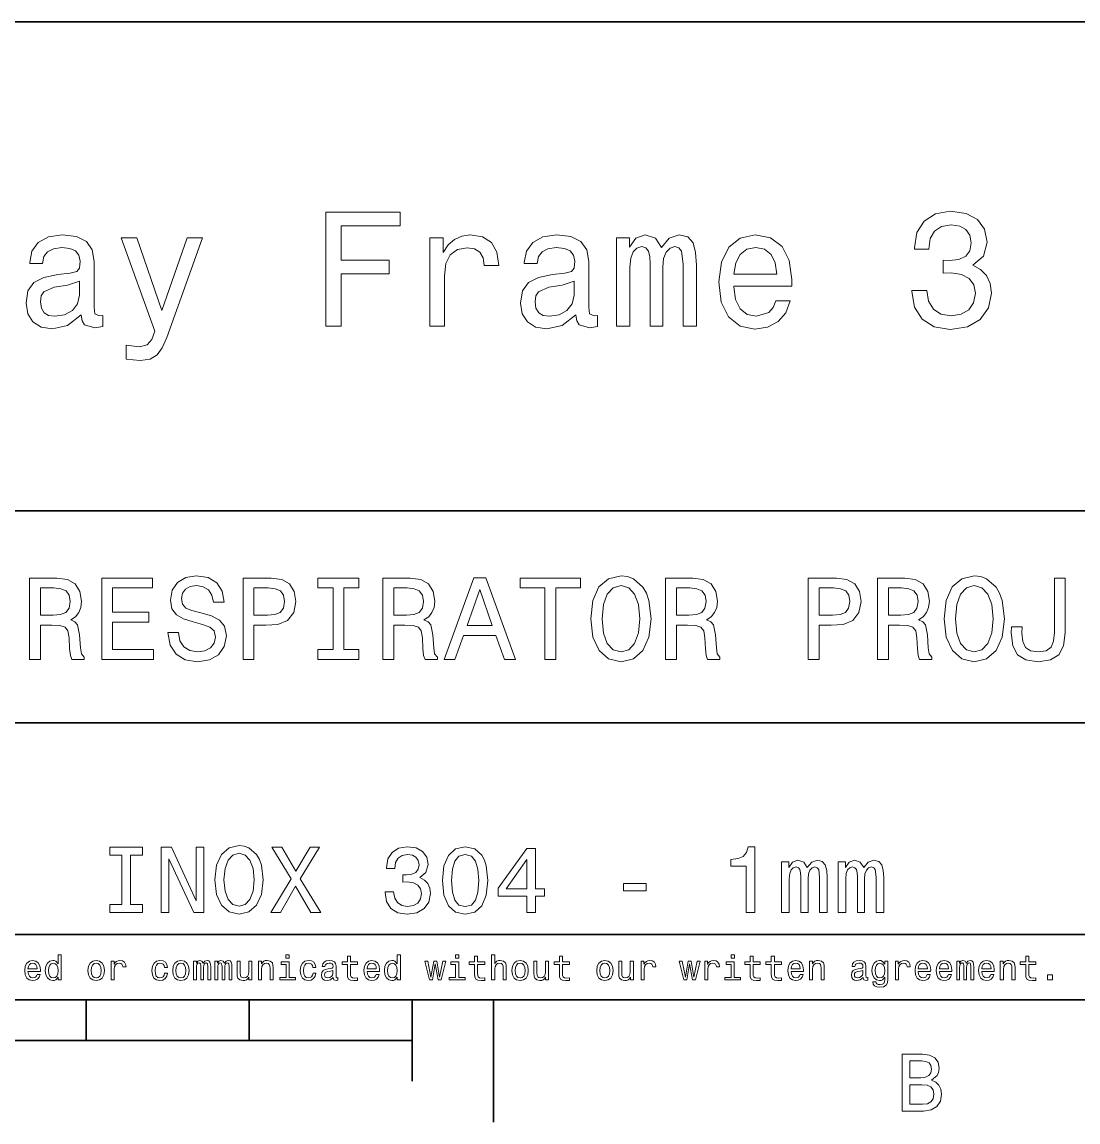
# Model space of a CAD drawing. Extents: x 0 to 420, y 0 to 297.
# Drawn here: x 286.1 to 350.9, y 2.5 to 70 of the extents above; entities that cross this region are included whole.
import ezdxf

# ---------------------------------------------------------------- set-up
doc = ezdxf.new("R2010")
doc.units = 0

msp = doc.modelspace()

# ---------------------------------------------------------------- linework, layer by layer
at = {"color": 7, "lineweight": 35}
for p, q in [((220, 70), (410, 70)), ((220, 40), (385, 40)), ((220, 27), (385, 27)), ((220, 14), (385, 14)), ((10, 10), (410, 10)), ((220, 10), (410, 10)), ((110, 7.5), (310, 7.5))]:
    msp.add_line(p, q, dxfattribs=at)
at = {"color": 7, "lineweight": 35, "ltscale": 0.0625}
for p, q in [((290, 10), (290, 7.5)), ((300, 10), (300, 7.5))]:
    msp.add_line(p, q, dxfattribs=at)
at = {"color": 7, "lineweight": 35, "ltscale": 0.125}
msp.add_line((310, 10), (310, 5), dxfattribs=at)
at = {"color": 7, "lineweight": 35, "ltscale": 0.1875}
msp.add_line((315, 10), (315, 2.5), dxfattribs=at)
at = {"color": 7, "lineweight": 13}
for points in [[(304.716125, 51.333572), (305.654175, 51.333572), (305.654175, 54.551151), (308.599426, 54.551151), (308.599426, 55.388329), (305.654175, 55.388329), (305.654175, 57.486309), (309.275208, 57.486309), (309.275208, 58.333572), (304.716125, 58.333572)], [(340.674347, 53.532421), (340.674347, 53.461815), (340.835724, 52.493515), (341.309784, 51.767288), (342.056183, 51.303314), (343.044678, 51.131844), (344.093658, 51.303314), (344.880402, 51.747116), (345.384705, 52.453171), (345.566284, 53.36095), (345.485596, 53.956051), (345.263672, 54.440201), (344.900574, 54.8134), (344.416412, 55.085735), (345.072021, 55.630402), (345.304016, 56.497837), (345.15274, 57.28458), (344.718994, 57.879681), (344.01297, 58.25288), (343.044678, 58.384003), (342.136871, 58.222622), (341.440918, 57.778816), (340.98703, 57.072765), (340.835724, 56.134724), (340.835724, 56.064121), (341.733429, 56.064121), (341.814117, 56.709652), (342.076355, 57.17363), (342.5, 57.456051), (343.095093, 57.556915), (343.619598, 57.476223), (344.002869, 57.264408), (344.234863, 56.921471), (344.325623, 56.457493), (344.234863, 55.963257), (343.992798, 55.630402), (343.569153, 55.428673), (342.994232, 55.368156), (342.600861, 55.378242), (342.600861, 54.581409), (343.095093, 54.601585), (343.73053, 54.510807), (344.20459, 54.26873), (344.48703, 53.875359), (344.587891, 53.36095), (344.476929, 52.775936), (344.184448, 52.342216), (343.720459, 52.069885), (343.105164, 51.979107), (342.469727, 52.079971), (342.005737, 52.382565), (341.713257, 52.866714), (341.602295, 53.532421)], [(289.697388, 52.039623), (289.697388, 52.009365), (289.747833, 51.666424), (289.899139, 51.424351), (290.534576, 51.232708), (291.028809, 51.3134), (291.028809, 51.999279), (290.816986, 51.969021), (290.534576, 52.100143), (290.484131, 52.503601), (290.484131, 55.307636), (290.363098, 56.023773), (290.010071, 56.528095), (289.394806, 56.830688), (288.527374, 56.941643), (287.680115, 56.820602), (287.054749, 56.477665), (286.661377, 55.943081), (286.530243, 55.23703), (286.530243, 55.176514), (287.327087, 55.176514), (287.397705, 55.600143), (287.619598, 55.902737), (287.982697, 56.084293), (288.497101, 56.1549), (288.991364, 56.104465), (289.344391, 55.953171), (289.556183, 55.690922), (289.626801, 55.327808), (289.586456, 54.904179), (289.425079, 54.692364), (289.021606, 54.591499), (288.265137, 54.510807), (287.397705, 54.32925), (286.78241, 54.006485), (286.419312, 53.502159), (286.30835, 52.755764), (286.40921, 52.090057), (286.721893, 51.595821), (287.226227, 51.283138), (287.92218, 51.172188), (288.860229, 51.384007)], [(296.193085, 56.75), (294.639771, 52.291786), (293.116699, 56.75), (292.148407, 56.75), (294.206055, 51.030979), (294.024506, 50.526657), (293.742065, 50.183716), (293.268005, 50.072765), (292.450989, 50.17363), (292.450989, 49.31628), (293.30835, 49.235588), (293.923615, 49.31628), (294.357361, 49.568443), (294.670013, 50.002159), (294.942352, 50.637608), (297.141205, 56.75)], [(311.100861, 51.333572), (311.988464, 51.333572), (311.988464, 54.430115), (312.079254, 55.176514), (312.351593, 55.711094), (312.79538, 56.033859), (313.390503, 56.144814), (313.83429, 56.074207), (314.167145, 55.872478), (314.368866, 55.529537), (314.439484, 55.065559), (315.337158, 55.065559), (315.216125, 55.882565), (314.88327, 56.467579), (314.328522, 56.820602), (313.572052, 56.941643), (313.057617, 56.86095), (312.613831, 56.659222), (312.220459, 56.31628), (311.907776, 55.852303), (311.907776, 56.75), (311.100861, 56.75)], [(320.057648, 52.039623), (320.057648, 52.009365), (320.108063, 51.666424), (320.259369, 51.424351), (320.894806, 51.232708), (321.389038, 51.3134), (321.389038, 51.999279), (321.177246, 51.969021), (320.894806, 52.100143), (320.844391, 52.503601), (320.844391, 55.307636), (320.723328, 56.023773), (320.3703, 56.528095), (319.755035, 56.830688), (318.887604, 56.941643), (318.040344, 56.820602), (317.414978, 56.477665), (317.021606, 55.943081), (316.890503, 55.23703), (316.890503, 55.176514), (317.687317, 55.176514), (317.757935, 55.600143), (317.979828, 55.902737), (318.342926, 56.084293), (318.857361, 56.1549), (319.351593, 56.104465), (319.70462, 55.953171), (319.916412, 55.690922), (319.98703, 55.327808), (319.946686, 54.904179), (319.785309, 54.692364), (319.381836, 54.591499), (318.625366, 54.510807), (317.757935, 54.32925), (317.142639, 54.006485), (316.779541, 53.502159), (316.668579, 52.755764), (316.76944, 52.090057), (317.082123, 51.595821), (317.586456, 51.283138), (318.28241, 51.172188), (319.220459, 51.384007)], [(322.559082, 51.333572), (323.376068, 51.333572), (323.376068, 54.954609), (323.426514, 55.499279), (323.57782, 55.892651), (323.809784, 56.124638), (324.112396, 56.215416), (324.354462, 56.134724), (324.515839, 55.932995), (324.596527, 55.590057), (324.626801, 55.136166), (324.626801, 51.333572), (325.393372, 51.333572), (325.393372, 54.954609), (325.443787, 55.489193), (325.595093, 55.882565), (325.837158, 56.124638), (326.139771, 56.215416), (326.381836, 56.134724), (326.543213, 55.932995), (326.644104, 55.136166), (326.644104, 51.333572), (327.46109, 51.333572), (327.46109, 55.075645), (327.410645, 55.852303), (327.249268, 56.447407), (326.926514, 56.810516), (326.402008, 56.941643), (325.786743, 56.739914), (325.312683, 56.1549), (324.939484, 56.729828), (324.314117, 56.941643), (323.739197, 56.739914), (323.345825, 56.175072), (323.345825, 56.75), (322.559082, 56.75)], [(329.760803, 53.78458), (333.311218, 53.78458), (333.32132, 54.198124), (333.159943, 55.358067), (332.716125, 56.225502), (332.010071, 56.75), (331.072052, 56.941643), (330.154175, 56.739914), (329.44812, 56.175072), (328.994232, 55.257202), (328.832855, 54.046829), (328.984131, 52.806194), (329.438049, 51.898415), (330.134003, 51.333572), (331.041779, 51.14193), (331.828522, 51.273052), (332.47406, 51.615993), (332.94812, 52.160664), (333.220459, 52.886887), (332.342926, 52.886887), (332.161377, 52.483429), (331.899139, 52.180836), (331.15274, 51.938759), (330.57782, 52.049709), (330.144104, 52.402737), (329.861664, 52.977665), (329.760803, 53.754322)], [(329.760803, 54.530979), (329.871765, 55.226944), (330.144104, 55.741352), (330.557617, 56.054031), (331.102295, 56.164986), (331.636871, 56.054031), (332.050415, 55.741352), (332.302582, 55.226944), (332.393372, 54.530979)], [(289.596527, 53.229828), (289.475494, 52.70533), (289.15274, 52.301872), (288.668579, 52.039623), (288.073486, 51.948845), (287.690186, 51.999279), (287.417877, 52.160664), (287.246399, 52.443081), (287.195953, 52.836452), (287.236298, 53.18948), (287.397705, 53.441643), (288.043213, 53.724064), (288.860229, 53.8451), (289.596527, 54.087173)], [(319.956787, 53.229828), (319.835724, 52.70533), (319.51297, 52.301872), (319.028809, 52.039623), (318.433716, 51.948845), (318.050415, 51.999279), (317.778107, 52.160664), (317.606628, 52.443081), (317.556183, 52.836452), (317.596558, 53.18948), (317.757935, 53.441643), (318.403442, 53.724064), (319.220459, 53.8451), (319.956787, 54.087173)], [(286.527374, 30.881124), (287.197418, 30.881124), (287.197418, 32.992077), (287.881836, 32.992077), (288.386169, 32.970463), (288.703186, 32.869598), (288.876099, 32.631844), (288.94812, 32.206772), (288.984161, 31.558357), (289.027374, 31.133286), (289.113831, 30.881124), (289.870331, 30.881124), (289.870331, 31.018013), (289.70462, 31.219742), (289.646973, 31.594381), (289.596558, 32.401299), (289.47406, 32.999279), (289.30835, 33.1866), (289.049011, 33.323486), (289.337189, 33.503601), (289.53891, 33.755764), (289.668579, 34.072765), (289.711823, 34.454613), (289.610962, 35.059799), (289.322784, 35.513687), (288.84726, 35.787464), (288.198853, 35.881126), (286.527374, 35.881126)], [(290.958221, 30.881124), (294.128235, 30.881124), (294.128235, 31.486311), (291.621033, 31.486311), (291.621033, 33.179394), (293.854462, 33.179394), (293.854462, 33.777378), (291.621033, 33.777378), (291.621033, 35.275936), (294.070618, 35.275936), (294.070618, 35.881126), (290.958221, 35.881126)], [(295.670044, 32.530979), (295.014404, 32.530979), (295.158508, 31.767292), (295.518738, 31.205332), (296.073486, 30.866714), (296.822784, 30.744236), (297.56485, 30.85951), (298.119598, 31.176514), (298.472626, 31.673632), (298.602325, 32.32925), (298.494232, 32.920029), (298.19165, 33.301872), (297.701721, 33.554035), (297.046112, 33.741356), (296.484161, 33.878242), (296.11673, 34.036743), (295.907776, 34.267292), (295.842957, 34.627522), (295.907776, 34.951729), (296.095093, 35.196686), (296.383301, 35.362392), (296.779541, 35.420029), (297.183014, 35.347984), (297.5, 35.153458), (297.708954, 34.82925), (297.809814, 34.389771), (298.465424, 34.389771), (298.465424, 34.404179), (298.350159, 35.081413), (298.011536, 35.585735), (297.478394, 35.902737), (296.757935, 36.010807), (296.109528, 35.902737), (295.605194, 35.600143), (295.280975, 35.131844), (295.16571, 34.526657), (295.259369, 33.986313), (295.533142, 33.618877), (295.965424, 33.37392), (296.556213, 33.1866), (297.139771, 33.020893), (297.579254, 32.862392), (297.845825, 32.631844), (297.939484, 32.257206), (297.853027, 31.87536), (297.6297, 31.587177), (297.291077, 31.407061), (296.851593, 31.349424), (296.361664, 31.428675), (295.98703, 31.659222), (295.749298, 32.033863)], [(299.625366, 30.881124), (300.288177, 30.881124), (300.288177, 32.992077), (301.023071, 32.992077), (301.765137, 33.028099), (302.355927, 33.280258), (302.737762, 33.770172), (302.867432, 34.440201), (302.766571, 35.059799), (302.478394, 35.513687), (302.002899, 35.787464), (301.354462, 35.881126), (299.625366, 35.881126)], [(305.151306, 31.486311), (304.229126, 31.486311), (304.229126, 30.881124), (306.736328, 30.881124), (306.736328, 31.486311), (305.814117, 31.486311), (305.814117, 35.275936), (306.736328, 35.275936), (306.736328, 35.881126), (304.229126, 35.881126), (304.229126, 35.275936), (305.151306, 35.275936)], [(308.213257, 30.881124), (308.883301, 30.881124), (308.883301, 32.992077), (309.567719, 32.992077), (310.072052, 32.970463), (310.389069, 32.869598), (310.561951, 32.631844), (310.634003, 32.206772), (310.670044, 31.558357), (310.713257, 31.133286), (310.799713, 30.881124), (311.556213, 30.881124), (311.556213, 31.018013), (311.390503, 31.219742), (311.332855, 31.594381), (311.28244, 32.401299), (311.159943, 32.999279), (310.994232, 33.1866), (310.734863, 33.323486), (311.023071, 33.503601), (311.224792, 33.755764), (311.354462, 34.072765), (311.397705, 34.454613), (311.296844, 35.059799), (311.008667, 35.513687), (310.533142, 35.787464), (309.884735, 35.881126), (308.213257, 35.881126)], [(311.966858, 30.881124), (312.6297, 30.881124), (313.15564, 32.350864), (315.151306, 32.350864), (315.677246, 30.881124), (316.354462, 30.881124), (314.524506, 35.888329), (313.789642, 35.888329)], [(318.162842, 30.881124), (318.825653, 30.881124), (318.825653, 35.275936), (320.338623, 35.275936), (320.338623, 35.881126), (316.64267, 35.881126), (316.64267, 35.275936), (318.162842, 35.275936)], [(320.979828, 33.381126), (321.109528, 32.257206), (321.484161, 31.428675), (322.067719, 30.917147), (322.831421, 30.744236), (323.587891, 30.917147), (324.17868, 31.428675), (324.546112, 32.257206), (324.683014, 33.381126), (324.546112, 34.497841), (324.387604, 34.951729), (324.17868, 35.32637), (323.587891, 35.837898), (323.227661, 35.967579), (322.831421, 36.018013), (322.060516, 35.837898), (321.476959, 35.333572), (321.109528, 34.505043)], [(325.561951, 30.881124), (326.231995, 30.881124), (326.231995, 32.992077), (326.916443, 32.992077), (327.420746, 32.970463), (327.737762, 32.869598), (327.910675, 32.631844), (327.982727, 32.206772), (328.018738, 31.558357), (328.061951, 31.133286), (328.148438, 30.881124), (328.904907, 30.881124), (328.904907, 31.018013), (328.739197, 31.219742), (328.68158, 31.594381), (328.631134, 32.401299), (328.508667, 32.999279), (328.342957, 33.1866), (328.083588, 33.323486), (328.371765, 33.503601), (328.573486, 33.755764), (328.703186, 34.072765), (328.746399, 34.454613), (328.645538, 35.059799), (328.357361, 35.513687), (327.881836, 35.787464), (327.233429, 35.881126), (325.561951, 35.881126)], [(334.322784, 30.881124), (334.985596, 30.881124), (334.985596, 32.992077), (335.720459, 32.992077), (336.462555, 33.028099), (337.053314, 33.280258), (337.435181, 33.770172), (337.56485, 34.440201), (337.463989, 35.059799), (337.175812, 35.513687), (336.700287, 35.787464), (336.05188, 35.881126), (334.322784, 35.881126)], [(338.573486, 30.881124), (339.24353, 30.881124), (339.24353, 32.992077), (339.927979, 32.992077), (340.432281, 32.970463), (340.749298, 32.869598), (340.922211, 32.631844), (340.994263, 32.206772), (341.030273, 31.558357), (341.073486, 31.133286), (341.159943, 30.881124), (341.916443, 30.881124), (341.916443, 31.018013), (341.750732, 31.219742), (341.693085, 31.594381), (341.64267, 32.401299), (341.520172, 32.999279), (341.354492, 33.1866), (341.095123, 33.323486), (341.383301, 33.503601), (341.585022, 33.755764), (341.714722, 34.072765), (341.757935, 34.454613), (341.657074, 35.059799), (341.368896, 35.513687), (340.893372, 35.787464), (340.244965, 35.881126), (338.573486, 35.881126)], [(342.66571, 33.381126), (342.79541, 32.257206), (343.170044, 31.428675), (343.753601, 30.917147), (344.517303, 30.744236), (345.273804, 30.917147), (345.864563, 31.428675), (346.231995, 32.257206), (346.368896, 33.381126), (346.231995, 34.497841), (346.073486, 34.951729), (345.864563, 35.32637), (345.273804, 35.837898), (344.913574, 35.967579), (344.517303, 36.018013), (343.746399, 35.837898), (343.162842, 35.333572), (342.79541, 34.505043)], [(349.430847, 32.538185), (349.380432, 32.005043), (349.229126, 31.637609), (348.919312, 31.414267), (348.443817, 31.349424), (347.975525, 31.414267), (347.66571, 31.623199), (347.485596, 31.990635), (347.435181, 32.523777), (347.449585, 32.884007), (346.801178, 32.884007), (346.786743, 32.516571), (346.87323, 31.71686), (347.16861, 31.162104), (347.680115, 30.852306), (348.436615, 30.744236), (349.185883, 30.852306), (349.697418, 31.162104), (349.992798, 31.709654), (350.086487, 32.509365), (350.086487, 35.881126), (349.430847, 35.881126)], [(288.011536, 35.268734), (288.451019, 35.225506), (288.760803, 35.088615), (288.955322, 34.836456), (289.020172, 34.440201), (288.94812, 34.022335), (288.753601, 33.770172), (288.422211, 33.640491), (287.968292, 33.604469), (287.197418, 33.604469), (287.197418, 35.268734)], [(301.174347, 35.268734), (301.606628, 35.225506), (301.923645, 35.088615), (302.110962, 34.836456), (302.175812, 34.440201), (302.10376, 34.022335), (301.909241, 33.770172), (301.57782, 33.640491), (301.123932, 33.604469), (300.288177, 33.604469), (300.288177, 35.268734)], [(309.697418, 35.268734), (310.136902, 35.225506), (310.446686, 35.088615), (310.641205, 34.836456), (310.706055, 34.440201), (310.634003, 34.022335), (310.439484, 33.770172), (310.108063, 33.640491), (309.654175, 33.604469), (308.883301, 33.604469), (308.883301, 35.268734)], [(313.386169, 32.963257), (314.157074, 35.16787), (314.927948, 32.963257)], [(321.671478, 33.381126), (321.750732, 34.252884), (321.988464, 34.894093), (322.355927, 35.283142), (322.831421, 35.420029), (323.299713, 35.283142), (323.667145, 34.886887), (323.904907, 34.245678), (323.991364, 33.381126), (323.904907, 32.509365), (323.667145, 31.868156), (323.299713, 31.479107), (322.831421, 31.349424), (322.355927, 31.479107), (321.988464, 31.868156), (321.750732, 32.502163)], [(327.046112, 35.268734), (327.485596, 35.225506), (327.79541, 35.088615), (327.989929, 34.836456), (328.054749, 34.440201), (327.982727, 34.022335), (327.788208, 33.770172), (327.456787, 33.640491), (327.002899, 33.604469), (326.231995, 33.604469), (326.231995, 35.268734)], [(335.871765, 35.268734), (336.304047, 35.225506), (336.621033, 35.088615), (336.80838, 34.836456), (336.873199, 34.440201), (336.801147, 34.022335), (336.606628, 33.770172), (336.275238, 33.640491), (335.82135, 33.604469), (334.985596, 33.604469), (334.985596, 35.268734)], [(340.057648, 35.268734), (340.497131, 35.225506), (340.806915, 35.088615), (341.001465, 34.836456), (341.066284, 34.440201), (340.994263, 34.022335), (340.799713, 33.770172), (340.468323, 33.640491), (340.014404, 33.604469), (339.24353, 33.604469), (339.24353, 35.268734)], [(343.357361, 33.381126), (343.436615, 34.252884), (343.674377, 34.894093), (344.041809, 35.283142), (344.517303, 35.420029), (344.985596, 35.283142), (345.353027, 34.886887), (345.59079, 34.245678), (345.677246, 33.381126), (345.59079, 32.509365), (345.353027, 31.868156), (344.985596, 31.479107), (344.517303, 31.349424), (344.041809, 31.479107), (343.674377, 31.868156), (343.436615, 32.502163)], [(292.181549, 15.84438), (291.443817, 15.84438), (291.443817, 15.36023), (293.449585, 15.36023), (293.449585, 15.84438), (292.711823, 15.84438), (292.711823, 18.87608), (293.449585, 18.87608), (293.449585, 19.360229), (291.443817, 19.360229), (291.443817, 18.87608), (292.181549, 18.87608)], [(294.602325, 15.36023), (295.080688, 15.36023), (295.080688, 18.639769), (296.613831, 15.36023), (297.23056, 15.36023), (297.23056, 19.360229), (296.746399, 19.360229), (296.746399, 16.080692), (295.23056, 19.360229), (294.602325, 19.360229)], [(297.904907, 17.360229), (298.008667, 16.461096), (298.30835, 15.798271), (298.775208, 15.389049), (299.386169, 15.25072), (299.991364, 15.389049), (300.463989, 15.798271), (300.757935, 16.461096), (300.867432, 17.360229), (300.757935, 18.253601), (300.631134, 18.616714), (300.463989, 18.916426), (299.991364, 19.325649), (299.703186, 19.429394), (299.386169, 19.46974), (298.76947, 19.325649), (298.302612, 18.92219), (298.008667, 18.259365)], [(298.458221, 17.360229), (298.521606, 18.057636), (298.711823, 18.570604), (299.005768, 18.881844), (299.386169, 18.991354), (299.760803, 18.881844), (300.054749, 18.564842), (300.244965, 18.051872), (300.314117, 17.360229), (300.244965, 16.662825), (300.054749, 16.149857), (299.760803, 15.838616), (299.386169, 15.73487), (299.005768, 15.838616), (298.711823, 16.149857), (298.521606, 16.657061)], [(301.328552, 15.36023), (301.933716, 15.36023), (302.850159, 16.979828), (303.783875, 15.36023), (304.394806, 15.36023), (303.144104, 17.417868), (304.331421, 19.365993), (303.749298, 19.365993), (302.867432, 17.884726), (302.002899, 19.365993), (301.397705, 19.365993), (302.579254, 17.412104)], [(308.342957, 16.616714), (308.342957, 16.576368), (308.435181, 16.023054), (308.706055, 15.608069), (309.132568, 15.342939), (309.697418, 15.244957), (310.296844, 15.342939), (310.746399, 15.596541), (311.034576, 16), (311.138336, 16.518732), (311.092224, 16.858789), (310.965424, 17.135447), (310.757935, 17.348703), (310.481262, 17.504322), (310.855927, 17.815561), (310.988464, 18.311239), (310.902039, 18.760807), (310.654175, 19.100864), (310.250732, 19.314121), (309.697418, 19.38905), (309.17868, 19.296829), (308.780975, 19.043228), (308.521606, 18.639769), (308.435181, 18.103746), (308.435181, 18.0634), (308.94812, 18.0634), (308.994232, 18.432276), (309.144104, 18.697407), (309.386169, 18.858789), (309.726227, 18.916426), (310.02594, 18.870317), (310.244965, 18.749279), (310.377533, 18.553314), (310.429413, 18.288185), (310.377533, 18.005764), (310.239197, 17.815561), (309.997131, 17.700289), (309.668579, 17.665707), (309.443817, 17.671471), (309.443817, 17.216139), (309.726227, 17.227665), (310.089355, 17.175793), (310.360229, 17.037464), (310.521606, 16.812679), (310.579254, 16.518732), (310.515869, 16.184439), (310.348724, 15.9366), (310.083588, 15.78098), (309.731995, 15.729107), (309.368896, 15.786743), (309.10376, 15.959654), (308.936615, 16.236311), (308.873199, 16.616714)], [(311.876099, 17.314121), (311.962555, 16.409222), (312.233429, 15.763689), (312.66571, 15.371758), (313.265137, 15.244957), (313.858795, 15.371758), (314.291077, 15.763689), (314.556213, 16.409222), (314.648438, 17.314121), (314.556213, 18.213257), (314.446686, 18.570604), (314.291077, 18.864553), (313.858795, 19.256485), (313.265137, 19.38905), (312.66571, 19.256485), (312.233429, 18.858789), (311.962555, 18.213257)], [(312.429413, 17.314121), (312.475525, 18.011528), (312.619598, 18.512968), (312.878967, 18.806915), (313.265137, 18.910664), (313.645538, 18.806915), (313.904907, 18.512968), (314.049011, 18.011528), (314.095093, 17.314121), (314.049011, 16.61095), (313.904907, 16.10951), (313.645538, 15.815562), (313.265137, 15.717579), (312.878967, 15.815562), (312.619598, 16.10951), (312.475525, 16.61095)], [(317.05188, 15.36023), (317.570618, 15.36023), (317.570618, 16.351585), (318.141205, 16.351585), (318.141205, 16.812679), (317.570618, 16.812679), (317.570618, 19.273775), (317.046112, 19.273775), (315.293945, 16.858789), (315.293945, 16.351585), (317.05188, 16.351585)], [(330.510101, 15.36023), (331.034576, 15.36023), (331.034576, 19.38905), (330.642639, 19.38905), (330.53891, 19.037464), (330.331421, 18.801153), (330.014404, 18.662825), (329.576385, 18.616714), (329.576385, 18.207493), (330.510101, 18.207493)], [(315.778107, 16.812679), (317.05188, 18.605186), (317.05188, 16.812679)], [(332.688782, 15.36023), (333.15564, 15.36023), (333.15564, 17.429394), (333.184448, 17.740633), (333.270905, 17.965418), (333.403473, 18.097982), (333.576385, 18.149857), (333.714691, 18.103746), (333.806915, 17.988472), (333.853027, 17.792507), (333.870331, 17.533142), (333.870331, 15.36023), (334.30835, 15.36023), (334.30835, 17.429394), (334.337189, 17.734871), (334.423645, 17.959654), (334.561951, 18.097982), (334.734863, 18.149857), (334.873199, 18.103746), (334.965424, 17.988472), (335.023071, 17.533142), (335.023071, 15.36023), (335.489929, 15.36023), (335.489929, 17.498558), (335.46109, 17.942364), (335.368896, 18.282421), (335.184448, 18.489914), (334.884735, 18.564842), (334.533142, 18.449568), (334.262268, 18.115273), (334.049011, 18.443804), (333.69165, 18.564842), (333.363129, 18.449568), (333.138336, 18.126801), (333.138336, 18.455332), (332.688782, 18.455332)], [(336.158508, 15.36023), (336.625366, 15.36023), (336.625366, 17.429394), (336.654175, 17.740633), (336.740631, 17.965418), (336.873199, 18.097982), (337.046112, 18.149857), (337.184448, 18.103746), (337.276672, 17.988472), (337.322784, 17.792507), (337.340057, 17.533142), (337.340057, 15.36023), (337.778107, 15.36023), (337.778107, 17.429394), (337.806915, 17.734871), (337.893372, 17.959654), (338.031708, 18.097982), (338.20462, 18.149857), (338.342957, 18.103746), (338.435181, 17.988472), (338.492798, 17.533142), (338.492798, 15.36023), (338.959656, 15.36023), (338.959656, 17.498558), (338.930847, 17.942364), (338.838623, 18.282421), (338.654175, 18.489914), (338.354462, 18.564842), (338.002899, 18.449568), (337.731995, 18.115273), (337.518738, 18.443804), (337.161377, 18.564842), (336.832855, 18.449568), (336.608093, 18.126801), (336.608093, 18.455332), (336.158508, 18.455332)], [(322.976959, 16.680115), (324.371765, 16.680115), (324.371765, 17.135447), (322.976959, 17.135447)], [(286.427216, 11.739553), (287.188019, 11.739553), (287.190186, 11.82817), (287.155579, 12.076729), (287.060486, 12.262609), (286.90918, 12.375), (286.708191, 12.416066), (286.511505, 12.372839), (286.360199, 12.251801), (286.262939, 12.055116), (286.228363, 11.79575), (286.260773, 11.5299), (286.358032, 11.335375), (286.507172, 11.214337), (286.701691, 11.173271), (286.8703, 11.201369), (287.008606, 11.274856), (287.110199, 11.391571), (287.168579, 11.547191), (286.98053, 11.547191), (286.94162, 11.460735), (286.885437, 11.395893), (286.725464, 11.34402), (286.602295, 11.367796), (286.509338, 11.443444), (286.448822, 11.566643), (286.427216, 11.733069)], [(286.427216, 11.899496), (286.450989, 12.048632), (286.509338, 12.158862), (286.597961, 12.225864), (286.714661, 12.24964), (286.829224, 12.225864), (286.917847, 12.158862), (286.971863, 12.048632), (286.991333, 11.899496)], [(288.275208, 11.393732), (288.275208, 11.214337), (288.465393, 11.214337), (288.465393, 12.766211), (288.277344, 12.766211), (288.277344, 12.197767), (288.132538, 12.362032), (288.043915, 12.400937), (287.942322, 12.416066), (287.758606, 12.372839), (287.615967, 12.251801), (287.523041, 12.057277), (287.490601, 11.79575), (287.523041, 11.534222), (287.615967, 11.337536), (287.758606, 11.214337), (287.942322, 11.173271), (288.043915, 11.188401), (288.134705, 11.227305)], [(287.974762, 12.245317), (288.100128, 12.215057), (288.195221, 12.130764), (288.251404, 11.990274), (288.273041, 11.79575), (288.251404, 11.599064), (288.195221, 11.458573), (288.100128, 11.372118), (287.974762, 11.34402), (287.855896, 11.372118), (287.765106, 11.458573), (287.70459, 11.601225), (287.68512, 11.79575), (287.70459, 11.988112), (287.765106, 12.128603), (287.855896, 12.215057)], [(290.108032, 11.793588), (290.142639, 11.5299), (290.242065, 11.335375), (290.399841, 11.214337), (290.611633, 11.173271), (290.821289, 11.214337), (290.979095, 11.333214), (291.078491, 11.527738), (291.115265, 11.793588), (291.078491, 12.057277), (290.979095, 12.253963), (290.821289, 12.372839), (290.611633, 12.416066), (290.399841, 12.372839), (290.242065, 12.251801), (290.142639, 12.057277)], [(290.302582, 11.79575), (290.322021, 11.990274), (290.382538, 12.130764), (290.479797, 12.217219), (290.611633, 12.247478), (290.741333, 12.217219), (290.838593, 12.132925), (290.899109, 11.990274), (290.920715, 11.79575), (290.899109, 11.599064), (290.838593, 11.456412), (290.741333, 11.369957), (290.611633, 11.341859), (290.479797, 11.369957), (290.382538, 11.456412), (290.322021, 11.599064)], [(291.536743, 11.214337), (291.726929, 11.214337), (291.726929, 11.877882), (291.746368, 12.037825), (291.804749, 12.152378), (291.899841, 12.221542), (292.027344, 12.245317), (292.122467, 12.230187), (292.193787, 12.18696), (292.237, 12.113473), (292.252136, 12.01405), (292.444519, 12.01405), (292.418579, 12.189121), (292.347229, 12.314482), (292.228363, 12.39013), (292.066254, 12.416066), (291.956024, 12.398775), (291.860931, 12.355548), (291.776642, 12.282061), (291.709625, 12.182637), (291.709625, 12.375), (291.536743, 12.375)], [(294.806885, 11.990274), (294.994934, 11.990274), (294.956055, 12.163185), (294.863098, 12.299352), (294.718292, 12.383646), (294.530243, 12.416066), (294.322754, 12.372839), (294.164978, 12.251801), (294.065552, 12.055116), (294.030975, 11.791427), (294.063385, 11.5299), (294.160645, 11.335375), (294.314117, 11.214337), (294.523773, 11.173271), (294.709656, 11.205692), (294.854462, 11.29647), (294.953888, 11.439121), (294.997101, 11.629323), (294.815552, 11.629323), (294.783142, 11.508286), (294.722595, 11.417507), (294.636169, 11.361311), (294.530243, 11.34402), (294.398407, 11.372118), (294.303284, 11.458573), (294.244934, 11.599064), (294.225494, 11.797911), (294.244934, 11.992435), (294.305481, 12.132925), (294.40271, 12.21938), (294.530243, 12.24964), (294.642639, 12.230187), (294.726929, 12.180475), (294.783142, 12.098343)], [(295.312683, 11.793588), (295.34726, 11.5299), (295.446686, 11.335375), (295.604462, 11.214337), (295.816284, 11.173271), (296.02594, 11.214337), (296.183716, 11.333214), (296.283142, 11.527738), (296.319885, 11.793588), (296.283142, 12.057277), (296.183716, 12.253963), (296.02594, 12.372839), (295.816284, 12.416066), (295.604462, 12.372839), (295.446686, 12.251801), (295.34726, 12.057277)], [(295.507202, 11.79575), (295.526642, 11.990274), (295.587158, 12.130764), (295.684418, 12.217219), (295.816284, 12.247478), (295.945953, 12.217219), (296.043213, 12.132925), (296.103729, 11.990274), (296.125366, 11.79575), (296.103729, 11.599064), (296.043213, 11.456412), (295.945953, 11.369957), (295.816284, 11.341859), (295.684418, 11.369957), (295.587158, 11.456412), (295.526642, 11.599064)], [(296.59436, 11.214337), (296.76944, 11.214337), (296.76944, 11.990274), (296.780243, 12.106989), (296.812683, 12.191282), (296.862366, 12.240994), (296.927216, 12.260447), (296.979095, 12.243155), (297.013672, 12.199928), (297.030975, 12.126441), (297.037445, 12.029179), (297.037445, 11.214337), (297.201721, 11.214337), (297.201721, 11.990274), (297.212524, 12.104827), (297.244934, 12.189121), (297.296814, 12.240994), (297.361664, 12.260447), (297.413544, 12.243155), (297.44812, 12.199928), (297.469727, 12.029179), (297.469727, 11.214337), (297.644806, 11.214337), (297.644806, 12.016211), (297.634003, 12.182637), (297.599426, 12.310159), (297.530243, 12.387968), (297.417847, 12.416066), (297.286011, 12.372839), (297.184448, 12.247478), (297.104462, 12.370678), (296.970459, 12.416066), (296.84726, 12.372839), (296.76297, 12.251801), (296.76297, 12.375), (296.59436, 12.375)], [(297.895538, 11.214337), (298.070618, 11.214337), (298.070618, 11.990274), (298.081421, 12.106989), (298.113831, 12.191282), (298.163544, 12.240994), (298.228394, 12.260447), (298.280243, 12.243155), (298.314819, 12.199928), (298.332123, 12.126441), (298.338623, 12.029179), (298.338623, 11.214337), (298.502869, 11.214337), (298.502869, 11.990274), (298.513672, 12.104827), (298.546112, 12.189121), (298.597961, 12.240994), (298.662811, 12.260447), (298.714691, 12.243155), (298.749268, 12.199928), (298.770874, 12.029179), (298.770874, 11.214337), (298.945953, 11.214337), (298.945953, 12.016211), (298.93515, 12.182637), (298.900574, 12.310159), (298.831421, 12.387968), (298.719025, 12.416066), (298.587158, 12.372839), (298.485596, 12.247478), (298.405609, 12.370678), (298.271606, 12.416066), (298.148407, 12.372839), (298.064117, 12.251801), (298.064117, 12.375), (297.895538, 12.375)], [(300.167145, 12.375), (299.976929, 12.375), (299.976929, 11.704971), (299.955322, 11.549352), (299.892639, 11.43696), (299.79538, 11.367796), (299.667847, 11.346182), (299.566284, 11.363473), (299.501434, 11.415346), (299.464691, 11.503963), (299.456055, 11.629323), (299.456055, 12.375), (299.265839, 12.375), (299.265839, 11.612032), (299.272339, 11.458573), (299.313416, 11.331052), (299.438751, 11.214337), (299.639771, 11.173271), (299.747833, 11.188401), (299.840759, 11.227305), (299.920746, 11.294309), (299.985596, 11.391571), (299.985596, 11.214337), (300.167145, 11.214337)], [(300.573486, 11.214337), (300.763672, 11.214337), (300.763672, 11.884366), (300.783142, 12.037825), (300.845825, 12.150216), (300.943085, 12.21938), (301.072754, 12.245317), (301.176514, 12.223703), (301.241364, 12.165346), (301.273773, 12.068084), (301.284576, 11.938401), (301.284576, 11.214337), (301.474792, 11.214337), (301.474792, 11.977305), (301.466125, 12.130764), (301.427246, 12.258286), (301.299713, 12.375), (301.100861, 12.416066), (300.990631, 12.400937), (300.897705, 12.359871), (300.817719, 12.290707), (300.755035, 12.197767), (300.755035, 12.375), (300.573486, 12.375)], [(302.456055, 11.37428), (302.456055, 12.336096), (301.96759, 12.336096), (301.96759, 12.173991), (302.265869, 12.173991), (302.265869, 11.37428), (301.876801, 11.37428), (301.876801, 11.214337), (302.849426, 11.214337), (302.849426, 11.37428)], [(302.462524, 12.766211), (302.261536, 12.766211), (302.261536, 12.550073), (302.462524, 12.550073)], [(303.914978, 11.990274), (304.103027, 11.990274), (304.064117, 12.163185), (303.971191, 12.299352), (303.826355, 12.383646), (303.638336, 12.416066), (303.430847, 12.372839), (303.273071, 12.251801), (303.173645, 12.055116), (303.139038, 11.791427), (303.171478, 11.5299), (303.268738, 11.335375), (303.42218, 11.214337), (303.631836, 11.173271), (303.817719, 11.205692), (303.962524, 11.29647), (304.061951, 11.439121), (304.105194, 11.629323), (303.923645, 11.629323), (303.891205, 11.508286), (303.830688, 11.417507), (303.744232, 11.361311), (303.638336, 11.34402), (303.50647, 11.372118), (303.411377, 11.458573), (303.353027, 11.599064), (303.333588, 11.797911), (303.353027, 11.992435), (303.413544, 12.132925), (303.510803, 12.21938), (303.638336, 12.24964), (303.750732, 12.230187), (303.835022, 12.180475), (303.891205, 12.098343)], [(305.166443, 11.365634), (305.166443, 11.35915), (305.177246, 11.285663), (305.209656, 11.233789), (305.345825, 11.192723), (305.451721, 11.210014), (305.451721, 11.356989), (305.406342, 11.350505), (305.345825, 11.378602), (305.335022, 11.465057), (305.335022, 12.065923), (305.309082, 12.21938), (305.233429, 12.32745), (305.101593, 12.392291), (304.91571, 12.416066), (304.734161, 12.39013), (304.600159, 12.316643), (304.515869, 12.202089), (304.487762, 12.050793), (304.487762, 12.037825), (304.658508, 12.037825), (304.673645, 12.128603), (304.721191, 12.193444), (304.799011, 12.232349), (304.909241, 12.247478), (305.015137, 12.236671), (305.09079, 12.204251), (305.136169, 12.148055), (305.151306, 12.070245), (305.142639, 11.979467), (305.108093, 11.934078), (305.021606, 11.912464), (304.859497, 11.895173), (304.673645, 11.856268), (304.541809, 11.787104), (304.463989, 11.679035), (304.440216, 11.519093), (304.461823, 11.376441), (304.528809, 11.270534), (304.636902, 11.20353), (304.786011, 11.179755), (304.98703, 11.225144)], [(306.033142, 12.173991), (306.033142, 11.59258), (306.046112, 11.404539), (306.106628, 11.274856), (306.227661, 11.199207), (306.433014, 11.173271), (306.657776, 11.184078), (306.657776, 11.348343), (306.49353, 11.335375), (306.344391, 11.352666), (306.264404, 11.4067), (306.229828, 11.497478), (306.223358, 11.625), (306.223358, 12.173991), (306.657776, 12.173991), (306.657776, 12.336096), (306.223358, 12.336096), (306.223358, 12.675432), (306.033142, 12.675432), (306.033142, 12.336096), (305.70462, 12.336096), (305.70462, 12.173991)], [(307.245697, 11.739553), (308.0065, 11.739553), (308.008667, 11.82817), (307.97406, 12.076729), (307.878967, 12.262609), (307.727661, 12.375), (307.526672, 12.416066), (307.329987, 12.372839), (307.17868, 12.251801), (307.081421, 12.055116), (307.046844, 11.79575), (307.079254, 11.5299), (307.176514, 11.335375), (307.325653, 11.214337), (307.520172, 11.173271), (307.688782, 11.201369), (307.827087, 11.274856), (307.92868, 11.391571), (307.987061, 11.547191), (307.799011, 11.547191), (307.760101, 11.460735), (307.703918, 11.395893), (307.543945, 11.34402), (307.420776, 11.367796), (307.32782, 11.443444), (307.267303, 11.566643), (307.245697, 11.733069)], [(307.245697, 11.899496), (307.26947, 12.048632), (307.32782, 12.158862), (307.416443, 12.225864), (307.533142, 12.24964), (307.647705, 12.225864), (307.736328, 12.158862), (307.790344, 12.048632), (307.809814, 11.899496)], [(309.093689, 11.393732), (309.093689, 11.214337), (309.283875, 11.214337), (309.283875, 12.766211), (309.095825, 12.766211), (309.095825, 12.197767), (308.951019, 12.362032), (308.862396, 12.400937), (308.760803, 12.416066), (308.577087, 12.372839), (308.434448, 12.251801), (308.341522, 12.057277), (308.309082, 11.79575), (308.341522, 11.534222), (308.434448, 11.337536), (308.577087, 11.214337), (308.760803, 11.173271), (308.862396, 11.188401), (308.953186, 11.227305)], [(308.793243, 12.245317), (308.91861, 12.215057), (309.013702, 12.130764), (309.069885, 11.990274), (309.091522, 11.79575), (309.069885, 11.599064), (309.013702, 11.458573), (308.91861, 11.372118), (308.793243, 11.34402), (308.674377, 11.372118), (308.583588, 11.458573), (308.523071, 11.601225), (308.503601, 11.79575), (308.523071, 11.988112), (308.583588, 12.128603), (308.674377, 12.215057)], [(311.257233, 11.214337), (311.430115, 12.199928), (311.603027, 11.214337), (311.784607, 11.214337), (312.069885, 12.375), (311.886169, 12.375), (311.693817, 11.389409), (311.523071, 12.375), (311.335022, 12.375), (311.164276, 11.389409), (310.971924, 12.375), (310.790344, 12.375), (311.075684, 11.214337)], [(312.865295, 11.37428), (312.865295, 12.336096), (312.376831, 12.336096), (312.376831, 12.173991), (312.67511, 12.173991), (312.67511, 11.37428), (312.286041, 11.37428), (312.286041, 11.214337), (313.258667, 11.214337), (313.258667, 11.37428)], [(312.871765, 12.766211), (312.670776, 12.766211), (312.670776, 12.550073), (312.871765, 12.550073)], [(313.840088, 12.173991), (313.840088, 11.59258), (313.853058, 11.404539), (313.913574, 11.274856), (314.034607, 11.199207), (314.239929, 11.173271), (314.464722, 11.184078), (314.464722, 11.348343), (314.300446, 11.335375), (314.151306, 11.352666), (314.07135, 11.4067), (314.036774, 11.497478), (314.030273, 11.625), (314.030273, 12.173991), (314.464722, 12.173991), (314.464722, 12.336096), (314.030273, 12.336096), (314.030273, 12.675432), (313.840088, 12.675432), (313.840088, 12.336096), (313.511536, 12.336096), (313.511536, 12.173991)], [(314.8862, 11.214337), (315.076385, 11.214337), (315.076385, 11.884366), (315.095856, 12.037825), (315.158508, 12.150216), (315.255798, 12.21938), (315.385468, 12.245317), (315.489227, 12.223703), (315.554077, 12.165346), (315.586487, 12.068084), (315.59729, 11.938401), (315.59729, 11.214337), (315.787476, 11.214337), (315.787476, 11.977305), (315.778839, 12.130764), (315.739929, 12.258286), (315.612427, 12.375), (315.413574, 12.416066), (315.305481, 12.400937), (315.212555, 12.359871), (315.134766, 12.295029), (315.076385, 12.206412), (315.076385, 12.766211), (314.8862, 12.766211)], [(316.131165, 11.793588), (316.165741, 11.5299), (316.265167, 11.335375), (316.422943, 11.214337), (316.634766, 11.173271), (316.844421, 11.214337), (317.002197, 11.333214), (317.101624, 11.527738), (317.138367, 11.793588), (317.101624, 12.057277), (317.002197, 12.253963), (316.844421, 12.372839), (316.634766, 12.416066), (316.422943, 12.372839), (316.265167, 12.251801), (316.165741, 12.057277)], [(316.325684, 11.79575), (316.345123, 11.990274), (316.40564, 12.130764), (316.502899, 12.217219), (316.634766, 12.247478), (316.764435, 12.217219), (316.861694, 12.132925), (316.922211, 11.990274), (316.943848, 11.79575), (316.922211, 11.599064), (316.861694, 11.456412), (316.764435, 11.369957), (316.634766, 11.341859), (316.502899, 11.369957), (316.40564, 11.456412), (316.345123, 11.599064)], [(318.383301, 12.375), (318.193115, 12.375), (318.193115, 11.704971), (318.171509, 11.549352), (318.108826, 11.43696), (318.011566, 11.367796), (317.884033, 11.346182), (317.78244, 11.363473), (317.71759, 11.415346), (317.680847, 11.503963), (317.672211, 11.629323), (317.672211, 12.375), (317.482025, 12.375), (317.482025, 11.612032), (317.488495, 11.458573), (317.529572, 11.331052), (317.654938, 11.214337), (317.855927, 11.173271), (317.963989, 11.188401), (318.056946, 11.227305), (318.136902, 11.294309), (318.201752, 11.391571), (318.201752, 11.214337), (318.383301, 11.214337)], [(319.044708, 12.173991), (319.044708, 11.59258), (319.057678, 11.404539), (319.118195, 11.274856), (319.239227, 11.199207), (319.44455, 11.173271), (319.669342, 11.184078), (319.669342, 11.348343), (319.505066, 11.335375), (319.355957, 11.352666), (319.27597, 11.4067), (319.241394, 11.497478), (319.234894, 11.625), (319.234894, 12.173991), (319.669342, 12.173991), (319.669342, 12.336096), (319.234894, 12.336096), (319.234894, 12.675432), (319.044708, 12.675432), (319.044708, 12.336096), (318.716187, 12.336096), (318.716187, 12.173991)], [(321.335754, 11.793588), (321.370361, 11.5299), (321.469788, 11.335375), (321.627563, 11.214337), (321.839355, 11.173271), (322.049011, 11.214337), (322.206818, 11.333214), (322.306213, 11.527738), (322.342987, 11.793588), (322.306213, 12.057277), (322.206818, 12.253963), (322.049011, 12.372839), (321.839355, 12.416066), (321.627563, 12.372839), (321.469788, 12.251801), (321.370361, 12.057277)], [(321.530304, 11.79575), (321.549744, 11.990274), (321.61026, 12.130764), (321.70752, 12.217219), (321.839355, 12.247478), (321.969055, 12.217219), (322.066315, 12.132925), (322.126831, 11.990274), (322.148438, 11.79575), (322.126831, 11.599064), (322.066315, 11.456412), (321.969055, 11.369957), (321.839355, 11.341859), (321.70752, 11.369957), (321.61026, 11.456412), (321.549744, 11.599064)], [(323.587952, 12.375), (323.397736, 12.375), (323.397736, 11.704971), (323.376129, 11.549352), (323.313446, 11.43696), (323.216187, 11.367796), (323.088654, 11.346182), (322.987061, 11.363473), (322.922241, 11.415346), (322.885498, 11.503963), (322.876831, 11.629323), (322.876831, 12.375), (322.686646, 12.375), (322.686646, 11.612032), (322.693115, 11.458573), (322.734192, 11.331052), (322.859558, 11.214337), (323.060547, 11.173271), (323.16864, 11.188401), (323.261566, 11.227305), (323.341553, 11.294309), (323.406372, 11.391571), (323.406372, 11.214337), (323.587952, 11.214337)], [(324.065613, 11.214337), (324.255798, 11.214337), (324.255798, 11.877882), (324.275269, 12.037825), (324.333618, 12.152378), (324.428711, 12.221542), (324.556244, 12.245317), (324.651337, 12.230187), (324.722656, 12.18696), (324.7659, 12.113473), (324.781006, 12.01405), (324.973389, 12.01405), (324.947449, 12.189121), (324.876129, 12.314482), (324.757263, 12.39013), (324.595154, 12.416066), (324.484924, 12.398775), (324.389801, 12.355548), (324.305511, 12.282061), (324.238525, 12.182637), (324.238525, 12.375), (324.065613, 12.375)], [(326.871094, 11.214337), (327.044006, 12.199928), (327.216919, 11.214337), (327.398468, 11.214337), (327.683777, 12.375), (327.500061, 12.375), (327.307678, 11.389409), (327.136932, 12.375), (326.948883, 12.375), (326.778137, 11.389409), (326.585785, 12.375), (326.404236, 12.375), (326.689514, 11.214337)], [(327.969055, 11.214337), (328.159271, 11.214337), (328.159271, 11.877882), (328.178711, 12.037825), (328.237091, 12.152378), (328.332184, 12.221542), (328.459717, 12.245317), (328.55481, 12.230187), (328.626129, 12.18696), (328.669373, 12.113473), (328.684479, 12.01405), (328.876831, 12.01405), (328.850922, 12.189121), (328.779602, 12.314482), (328.660706, 12.39013), (328.498596, 12.416066), (328.388367, 12.398775), (328.293274, 12.355548), (328.208984, 12.282061), (328.141968, 12.182637), (328.141968, 12.375), (327.969055, 12.375)], [(329.780304, 11.37428), (329.780304, 12.336096), (329.29184, 12.336096), (329.29184, 12.173991), (329.590118, 12.173991), (329.590118, 11.37428), (329.20105, 11.37428), (329.20105, 11.214337), (330.173676, 11.214337), (330.173676, 11.37428)], [(329.786804, 12.766211), (329.585785, 12.766211), (329.585785, 12.550073), (329.786804, 12.550073)], [(330.755096, 12.173991), (330.755096, 11.59258), (330.768066, 11.404539), (330.828583, 11.274856), (330.949615, 11.199207), (331.154968, 11.173271), (331.37973, 11.184078), (331.37973, 11.348343), (331.215454, 11.335375), (331.066345, 11.352666), (330.986359, 11.4067), (330.951782, 11.497478), (330.945313, 11.625), (330.945313, 12.173991), (331.37973, 12.173991), (331.37973, 12.336096), (330.945313, 12.336096), (330.945313, 12.675432), (330.755096, 12.675432), (330.755096, 12.336096), (330.426575, 12.336096), (330.426575, 12.173991)], [(332.056244, 12.173991), (332.056244, 11.59258), (332.069214, 11.404539), (332.12973, 11.274856), (332.250793, 11.199207), (332.456116, 11.173271), (332.680908, 11.184078), (332.680908, 11.348343), (332.516632, 11.335375), (332.367493, 11.352666), (332.287537, 11.4067), (332.25293, 11.497478), (332.24646, 11.625), (332.24646, 12.173991), (332.680908, 12.173991), (332.680908, 12.336096), (332.24646, 12.336096), (332.24646, 12.675432), (332.056244, 12.675432), (332.056244, 12.336096), (331.727722, 12.336096), (331.727722, 12.173991)], [(333.268799, 11.739553), (334.029602, 11.739553), (334.031769, 11.82817), (333.997192, 12.076729), (333.902069, 12.262609), (333.750793, 12.375), (333.549774, 12.416066), (333.353088, 12.372839), (333.201782, 12.251801), (333.104523, 12.055116), (333.069946, 11.79575), (333.102356, 11.5299), (333.199615, 11.335375), (333.348755, 11.214337), (333.543274, 11.173271), (333.711884, 11.201369), (333.85022, 11.274856), (333.951782, 11.391571), (334.010132, 11.547191), (333.822113, 11.547191), (333.783203, 11.460735), (333.72699, 11.395893), (333.567078, 11.34402), (333.443848, 11.367796), (333.350922, 11.443444), (333.290405, 11.566643), (333.268799, 11.733069)], [(333.268799, 11.899496), (333.292572, 12.048632), (333.350922, 12.158862), (333.439545, 12.225864), (333.556244, 12.24964), (333.670807, 12.225864), (333.75943, 12.158862), (333.813477, 12.048632), (333.832916, 11.899496)], [(334.403503, 11.214337), (334.593719, 11.214337), (334.593719, 11.884366), (334.613159, 12.037825), (334.675842, 12.150216), (334.773132, 12.21938), (334.902802, 12.245317), (335.006531, 12.223703), (335.071381, 12.165346), (335.103821, 12.068084), (335.114624, 11.938401), (335.114624, 11.214337), (335.30481, 11.214337), (335.30481, 11.977305), (335.296173, 12.130764), (335.257263, 12.258286), (335.129761, 12.375), (334.930908, 12.416066), (334.820679, 12.400937), (334.727722, 12.359871), (334.647766, 12.290707), (334.585083, 12.197767), (334.585083, 12.375), (334.403503, 12.375)], [(337.695313, 11.365634), (337.695313, 11.35915), (337.706116, 11.285663), (337.738525, 11.233789), (337.874695, 11.192723), (337.980621, 11.210014), (337.980621, 11.356989), (337.935242, 11.350505), (337.874695, 11.378602), (337.863892, 11.465057), (337.863892, 12.065923), (337.837952, 12.21938), (337.762329, 12.32745), (337.630463, 12.392291), (337.44458, 12.416066), (337.263031, 12.39013), (337.129028, 12.316643), (337.044739, 12.202089), (337.016632, 12.050793), (337.016632, 12.037825), (337.187378, 12.037825), (337.202515, 12.128603), (337.250061, 12.193444), (337.327881, 12.232349), (337.43811, 12.247478), (337.544006, 12.236671), (337.619659, 12.204251), (337.665039, 12.148055), (337.680176, 12.070245), (337.671539, 11.979467), (337.636963, 11.934078), (337.550507, 11.912464), (337.388397, 11.895173), (337.202515, 11.856268), (337.070679, 11.787104), (336.992859, 11.679035), (336.969086, 11.519093), (336.990692, 11.376441), (337.057709, 11.270534), (337.165771, 11.20353), (337.314911, 11.179755), (337.51593, 11.225144)], [(339.210449, 11.266211), (339.210449, 12.375), (339.02887, 12.375), (339.02887, 12.18696), (338.879761, 12.357709), (338.788971, 12.400937), (338.687378, 12.416066), (338.503662, 12.372839), (338.361023, 12.251801), (338.268066, 12.057277), (338.235657, 11.79575), (338.268066, 11.532061), (338.361023, 11.337536), (338.503662, 11.214337), (338.687378, 11.173271), (338.791138, 11.188401), (338.877594, 11.227305), (339.02887, 11.391571), (339.02887, 11.227305), (339.011597, 11.097623), (338.96405, 11.004683), (338.87326, 10.950648), (338.737091, 10.931196), (338.618225, 10.944164), (338.533936, 10.976585), (338.484222, 11.032782), (338.469086, 11.10843), (338.28537, 11.10843), (338.28537, 11.099784), (338.313477, 10.961455), (338.399933, 10.857709), (338.538269, 10.790707), (338.726288, 10.766931), (338.95108, 10.799352), (339.10022, 10.89013), (339.184509, 11.047911)], [(338.432343, 11.79575), (338.451782, 11.988112), (338.510162, 12.130764), (338.600922, 12.215057), (338.721985, 12.245317), (338.849487, 12.215057), (338.94458, 12.130764), (339.00293, 11.988112), (339.024567, 11.79575), (339.00293, 11.599064), (338.94458, 11.458573), (338.849487, 11.372118), (338.721985, 11.34402), (338.600922, 11.372118), (338.510162, 11.458573), (338.451782, 11.601225)], [(339.679474, 11.214337), (339.869659, 11.214337), (339.869659, 11.877882), (339.889099, 12.037825), (339.947479, 12.152378), (340.042572, 12.221542), (340.170105, 12.245317), (340.265198, 12.230187), (340.336517, 12.18696), (340.379761, 12.113473), (340.394897, 12.01405), (340.58725, 12.01405), (340.56131, 12.189121), (340.48999, 12.314482), (340.371094, 12.39013), (340.208984, 12.416066), (340.098755, 12.398775), (340.003662, 12.355548), (339.919373, 12.282061), (339.852356, 12.182637), (339.852356, 12.375), (339.679474, 12.375)], [(341.075714, 11.739553), (341.836517, 11.739553), (341.838684, 11.82817), (341.804108, 12.076729), (341.709015, 12.262609), (341.557709, 12.375), (341.356689, 12.416066), (341.160004, 12.372839), (341.008728, 12.251801), (340.911438, 12.055116), (340.876862, 11.79575), (340.909302, 11.5299), (341.006561, 11.335375), (341.155701, 11.214337), (341.35022, 11.173271), (341.518799, 11.201369), (341.657135, 11.274856), (341.758728, 11.391571), (341.817078, 11.547191), (341.629028, 11.547191), (341.590118, 11.460735), (341.533936, 11.395893), (341.373993, 11.34402), (341.250793, 11.367796), (341.157837, 11.443444), (341.097351, 11.566643), (341.075714, 11.733069)], [(341.075714, 11.899496), (341.099487, 12.048632), (341.157837, 12.158862), (341.24646, 12.225864), (341.36319, 12.24964), (341.477722, 12.225864), (341.566345, 12.158862), (341.620392, 12.048632), (341.639832, 11.899496)], [(342.376892, 11.739553), (343.137695, 11.739553), (343.139832, 11.82817), (343.105255, 12.076729), (343.010162, 12.262609), (342.858856, 12.375), (342.657837, 12.416066), (342.461182, 12.372839), (342.309875, 12.251801), (342.212616, 12.055116), (342.17804, 11.79575), (342.210449, 11.5299), (342.307709, 11.335375), (342.456848, 11.214337), (342.651367, 11.173271), (342.819946, 11.201369), (342.958282, 11.274856), (343.059875, 11.391571), (343.118225, 11.547191), (342.930176, 11.547191), (342.891296, 11.460735), (342.835083, 11.395893), (342.67514, 11.34402), (342.551941, 11.367796), (342.459015, 11.443444), (342.398499, 11.566643), (342.376892, 11.733069)], [(342.376892, 11.899496), (342.400635, 12.048632), (342.459015, 12.158862), (342.547607, 12.225864), (342.664337, 12.24964), (342.7789, 12.225864), (342.867493, 12.158862), (342.921539, 12.048632), (342.940979, 11.899496)], [(343.435974, 11.214337), (343.611023, 11.214337), (343.611023, 11.990274), (343.621826, 12.106989), (343.654236, 12.191282), (343.703979, 12.240994), (343.768799, 12.260447), (343.820679, 12.243155), (343.855255, 12.199928), (343.872559, 12.126441), (343.879028, 12.029179), (343.879028, 11.214337), (344.043304, 11.214337), (344.043304, 11.990274), (344.054108, 12.104827), (344.086548, 12.189121), (344.138397, 12.240994), (344.203247, 12.260447), (344.255127, 12.243155), (344.289703, 12.199928), (344.31131, 12.029179), (344.31131, 11.214337), (344.486389, 11.214337), (344.486389, 12.016211), (344.475586, 12.182637), (344.44101, 12.310159), (344.371826, 12.387968), (344.25946, 12.416066), (344.127594, 12.372839), (344.026001, 12.247478), (343.946045, 12.370678), (343.812042, 12.416066), (343.688843, 12.372839), (343.604553, 12.251801), (343.604553, 12.375), (343.435974, 12.375)], [(344.979187, 11.739553), (345.73999, 11.739553), (345.742157, 11.82817), (345.707581, 12.076729), (345.612488, 12.262609), (345.461182, 12.375), (345.260162, 12.416066), (345.063477, 12.372839), (344.91217, 12.251801), (344.814911, 12.055116), (344.780334, 11.79575), (344.812744, 11.5299), (344.910034, 11.335375), (345.059143, 11.214337), (345.253662, 11.173271), (345.422272, 11.201369), (345.560608, 11.274856), (345.66217, 11.391571), (345.720551, 11.547191), (345.532501, 11.547191), (345.493591, 11.460735), (345.437408, 11.395893), (345.277466, 11.34402), (345.154266, 11.367796), (345.06131, 11.443444), (345.000793, 11.566643), (344.979187, 11.733069)], [(344.979187, 11.899496), (345.00296, 12.048632), (345.06131, 12.158862), (345.149933, 12.225864), (345.266663, 12.24964), (345.381195, 12.225864), (345.469818, 12.158862), (345.523865, 12.048632), (345.543304, 11.899496)], [(346.113922, 11.214337), (346.304108, 11.214337), (346.304108, 11.884366), (346.323578, 12.037825), (346.38623, 12.150216), (346.483521, 12.21938), (346.61319, 12.245317), (346.716949, 12.223703), (346.781799, 12.165346), (346.814209, 12.068084), (346.825012, 11.938401), (346.825012, 11.214337), (347.015198, 11.214337), (347.015198, 11.977305), (347.006561, 12.130764), (346.967651, 12.258286), (346.840149, 12.375), (346.641296, 12.416066), (346.531067, 12.400937), (346.43811, 12.359871), (346.358154, 12.290707), (346.295471, 12.197767), (346.295471, 12.375), (346.113922, 12.375)], [(347.670105, 12.173991), (347.670105, 11.59258), (347.683075, 11.404539), (347.743591, 11.274856), (347.864624, 11.199207), (348.069977, 11.173271), (348.294739, 11.184078), (348.294739, 11.348343), (348.130493, 11.335375), (347.981354, 11.352666), (347.901367, 11.4067), (347.866791, 11.497478), (347.860321, 11.625), (347.860321, 12.173991), (348.294739, 12.173991), (348.294739, 12.336096), (347.860321, 12.336096), (347.860321, 12.675432), (347.670105, 12.675432), (347.670105, 12.336096), (347.341583, 12.336096), (347.341583, 12.173991)], [(305.144836, 11.620677), (305.118896, 11.508286), (305.049713, 11.42183), (304.945984, 11.365634), (304.818451, 11.346182), (304.736328, 11.356989), (304.677979, 11.391571), (304.641205, 11.452089), (304.630402, 11.536384), (304.639038, 11.612032), (304.673645, 11.666066), (304.811951, 11.726585), (304.98703, 11.752522), (305.144836, 11.804395)], [(337.673706, 11.620677), (337.647766, 11.508286), (337.578613, 11.42183), (337.474854, 11.365634), (337.347321, 11.346182), (337.265198, 11.356989), (337.206848, 11.391571), (337.170105, 11.452089), (337.159302, 11.536384), (337.167938, 11.612032), (337.202515, 11.666066), (337.340851, 11.726585), (337.51593, 11.752522), (337.673706, 11.804395)], [(349.014496, 11.214337), (349.312744, 11.214337), (349.312744, 11.536384), (349.014496, 11.536384)], [(341.880402, 5.057997), (342.233429, 5.350504), (342.324219, 5.54719), (342.354462, 5.789265), (342.28891, 6.167507), (342.092224, 6.439841), (341.774506, 6.606268), (341.330688, 6.666787), (340.085022, 6.666787), (340.085022, 3.166787), (341.401306, 3.166787), (341.870331, 3.237392), (342.218292, 3.444164), (342.43515, 3.771974), (342.510803, 4.215778), (342.465424, 4.513329), (342.344391, 4.760447), (342.147705, 4.942003)], [(341.234863, 5.214337), (340.549011, 5.214337), (340.549011, 6.248199), (341.275208, 6.248199), (341.547546, 6.217939), (341.739197, 6.127161), (341.855194, 5.970821), (341.895538, 5.738832), (341.850159, 5.506845), (341.729126, 5.345461), (341.522339, 5.244596)], [(341.345825, 3.585375), (340.549011, 3.585375), (340.549011, 4.790706), (341.300446, 4.790706), (341.618164, 4.755404), (341.845093, 4.649496), (341.981262, 4.467939), (342.026672, 4.205691), (341.981262, 3.928314), (341.855194, 3.736671), (341.643372, 3.620677)]]:
    msp.add_lwpolyline(points, close=True, dxfattribs=at)

doc.saveas('drawing.dxf')
